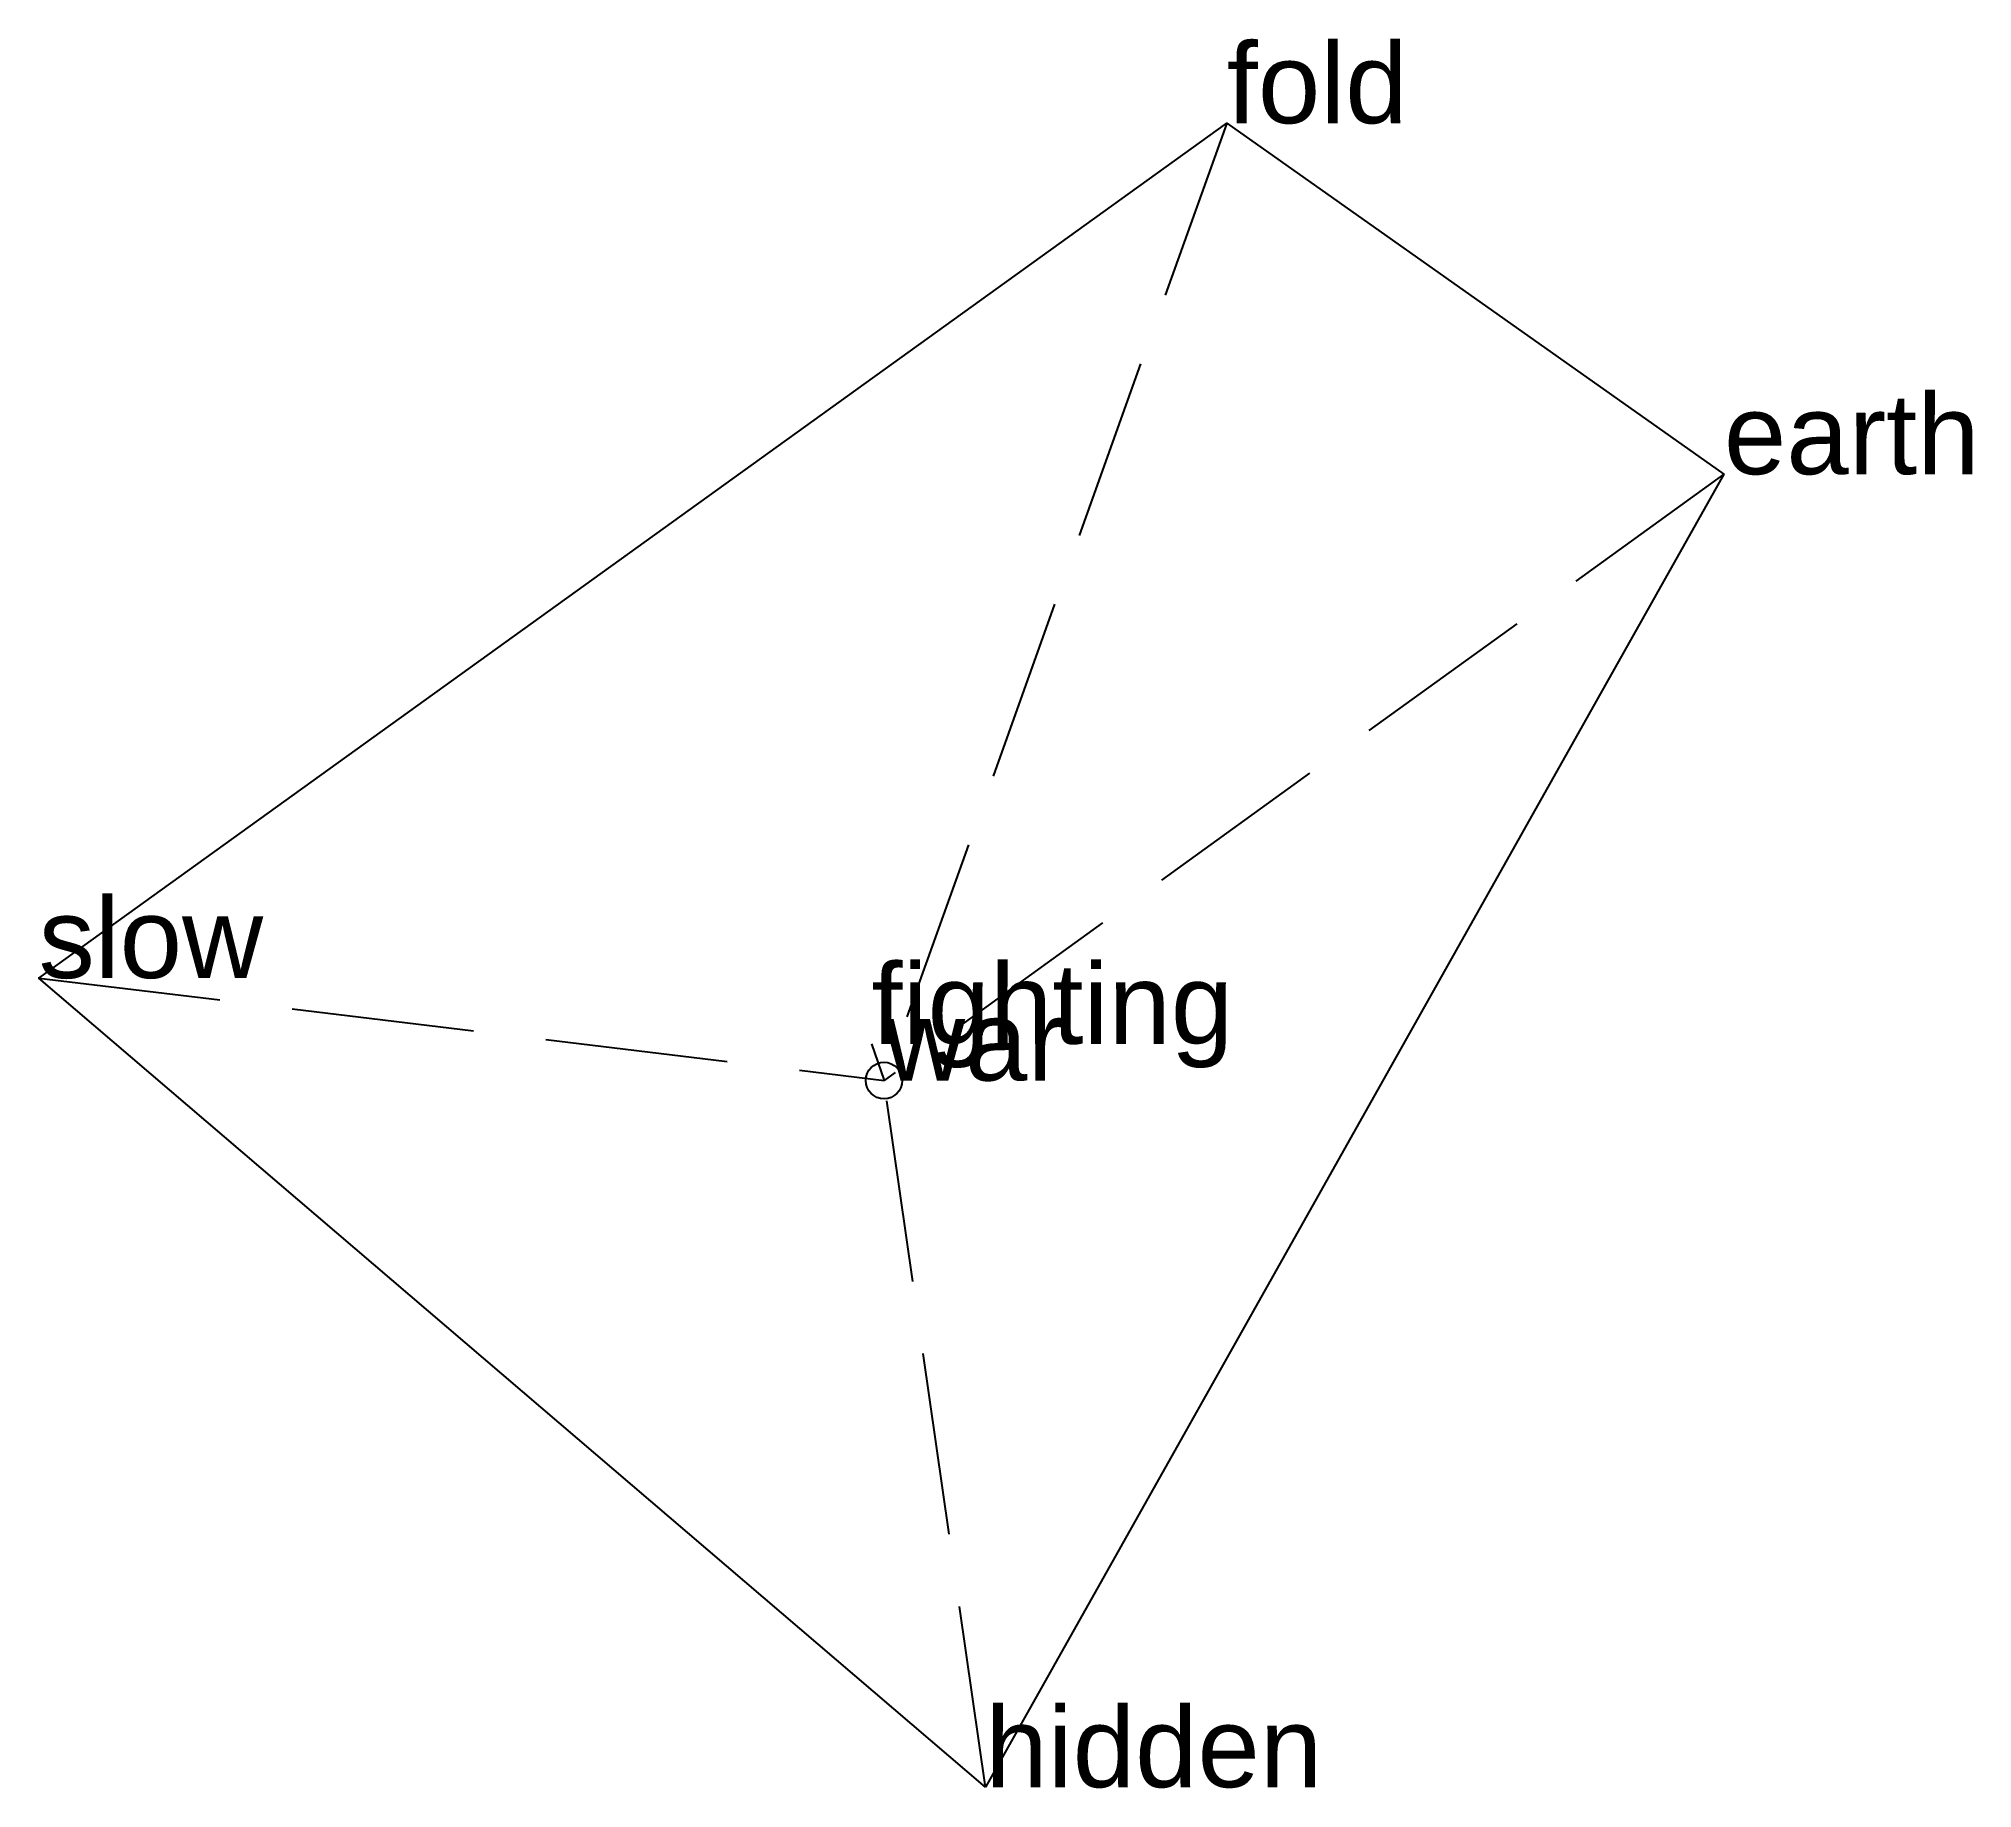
# Model space of a CAD drawing. Extents: x -1.16 to 1.49, y -0.97 to 1.43.
import ezdxf

# ---------------------------------------------------------------- set-up
doc = ezdxf.new("R2010")
doc.units = 0
doc.linetypes.add('DASHED2', pattern=[0.3, 0.25, -0.05])
doc.layers.add('TEXT', color=1, linetype='CONTINUOUS')
doc.styles.get("Standard").update_dxf_attribs({"font": 'arial.ttf'})

msp = doc.modelspace()

# ---------------------------------------------------------------- linework, layer by layer
at = {"linetype": 'DASHED2'}
for p in [(0.4694, 1.3114), (1.1505, 0.8306), (-1.158, 0.1404), (-0.0172, 0.0502), (0, 0), (0.1388, -0.9681)]:
    msp.add_line(p, (0, 0), dxfattribs=at)
msp.add_circle((0, 0), 0.025)
at = {"layer": 'OUTLINE', "linetype": 'CONTINUOUS'}
msp.add_polyline3d([(0.1388, -0.9681, 0), (-1.158, 0.1404, 0), (0.4694, 1.3114, 0), (1.1505, 0.8306, 0), (0.1388, -0.9681, 0)], close=True, dxfattribs=at)

# ---------------------------------------------------------------- texts
at = {"layer": 'TEXT'}
for s, p in [('fold', (0.4694, 1.3114)), ('earth', (1.1505, 0.8306)), ('slow', (-1.158, 0.1404)), ('fighting', (-0.0172, 0.0502)), ('war', (0, 0)), ('hidden', (0.1388, -0.9681))]:
    msp.add_text(s, height=0.11, dxfattribs=at).set_placement(p)

doc.saveas('drawing.dxf')
